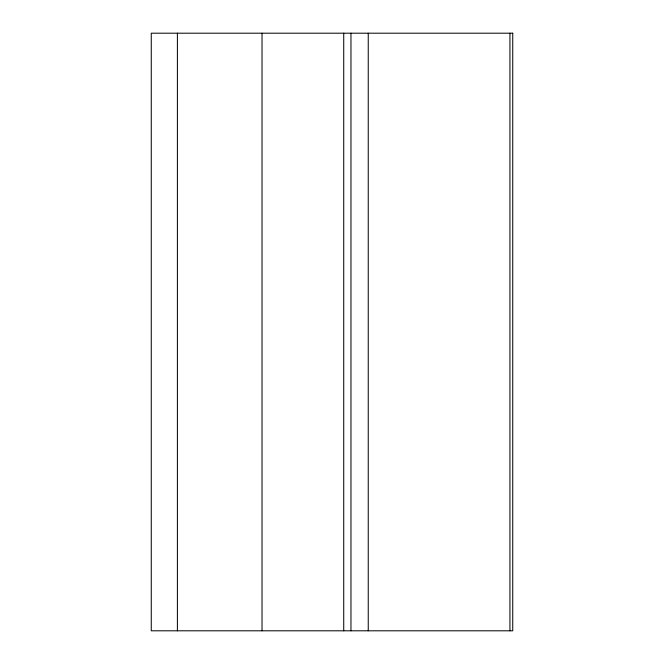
<?xml version="1.0" encoding="UTF-8"?>
<svg xmlns="http://www.w3.org/2000/svg" width="664" height="664" viewBox="0 0 664 664"><rect width="100%" height="100%" fill="white"/><g stroke="black" fill="none" stroke-linecap="round" stroke-linejoin="round"><path stroke-width="1" d="M509.935 33.2L509.935 630.8M368.246 33.2L368.246 630.8M350.966 33.2L350.966 630.8M343.728 33.2L343.728 630.8M262.031 33.2L262.031 630.8M177.404 33.2L177.404 630.8M512.741 33.2L151.259 33.2L151.259 630.8L512.741 630.8L512.741 33.2"/></g></svg>
